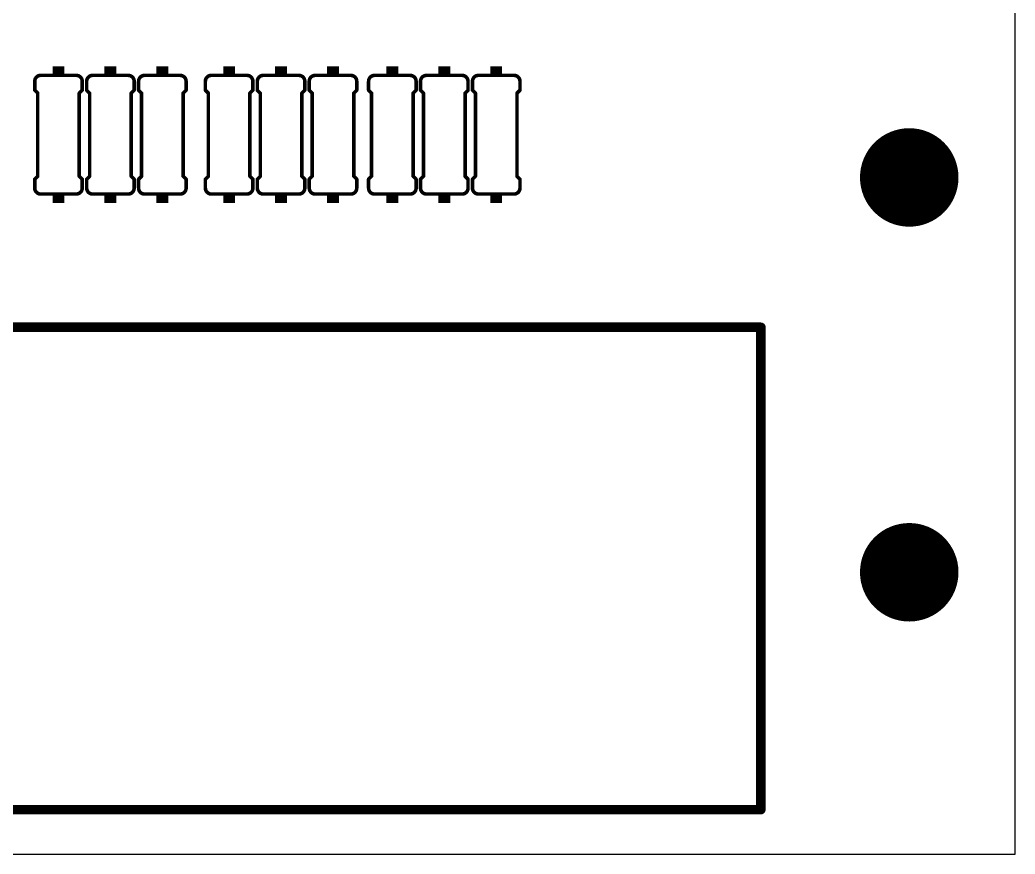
# Model space of a CAD drawing. Extents: x -7.9 to 90.2, y 6 to 77.5.
# Drawn here: x 47.56 to 90.15, y 6.03 to 41.74 of the extents above; entities that cross this region are included whole.
import ezdxf

# ---------------------------------------------------------------- set-up
doc = ezdxf.new("R2010")
doc.units = 0
for name, color, linetype in [('18', 94, 'CONTINUOUS'), ('20', 178, 'CONTINUOUS'), ('21', 251, 'CONTINUOUS')]:
    doc.layers.add(name, color=color, linetype=linetype)

# ---------------------------------------------------------------- blocks, each defined once
blk = doc.blocks.new('RECT')
blk.add_solid([(-0.5, -0.5), (0.5, -0.5), (-0.5, 0.5), (0.5, 0.5)])
blk = doc.blocks.new('ROUNDV')
at = {"const_width": 0.5}
blk.add_lwpolyline([(0, -0.25, 1), (0, 0.25, 1), (0, -0.25)], format="xyb", dxfattribs=at)

msp = doc.modelspace()

# ---------------------------------------------------------------- linework, layer by layer
at = {"layer": '20'}
for p, q in [((90.15, 6.0325), (90.15, 77.4575)), ((-7.9375, 6.0325), (90.15, 6.0325))]:
    msp.add_line(p, q, dxfattribs=at)
at = {"layer": '21'}
for points, const_width in [([(48.4505, 39.37, 0.4142), (48.1965, 39.116)], 0.1524), ([(48.2346, 39.116, 1), (48.1584, 39.116)], 0.0762), ([(48.4505, 39.4081, 1), (48.4505, 39.3319)], 0.0762), ([(48.4505, 39.3319, 1), (48.4505, 39.4081)], 0.0762), ([(50.2285, 39.116, 0.4142), (49.9745, 39.37)], 0.1524), ([(49.9745, 39.4081, 1), (49.9745, 39.3319)], 0.0762), ([(49.9745, 39.3319, 1), (49.9745, 39.4081)], 0.0762), ([(50.2666, 39.116, 1), (50.1904, 39.116)], 0.0762), ([(50.673, 39.37, 0.4142), (50.419, 39.116)], 0.1524), ([(50.4571, 39.116, 1), (50.3809, 39.116)], 0.0762), ([(50.673, 39.4081, 1), (50.673, 39.3319)], 0.0762), ([(50.673, 39.3319, 1), (50.673, 39.4081)], 0.0762), ([(52.451, 39.116, 0.4142), (52.197, 39.37)], 0.1524), ([(52.197, 39.4081, 1), (52.197, 39.3319)], 0.0762), ([(52.197, 39.3319, 1), (52.197, 39.4081)], 0.0762), ([(52.4891, 39.116, 1), (52.4129, 39.116)], 0.0762), ([(52.8955, 39.37, 0.4142), (52.6415, 39.116)], 0.1524), ([(52.6796, 39.116, 1), (52.6034, 39.116)], 0.0762), ([(52.8955, 39.4081, 1), (52.8955, 39.3319)], 0.0762), ([(52.8955, 39.3319, 1), (52.8955, 39.4081)], 0.0762), ([(54.6735, 39.116, 0.4142), (54.4195, 39.37)], 0.1524), ([(54.4195, 39.4081, 1), (54.4195, 39.3319)], 0.0762), ([(54.4195, 39.3319, 1), (54.4195, 39.4081)], 0.0762), ([(54.7116, 39.116, 1), (54.6354, 39.116)], 0.0762), ([(55.753, 39.37, 0.4142), (55.499, 39.116)], 0.1524), ([(55.5371, 39.116, 1), (55.4609, 39.116)], 0.0762), ([(55.753, 39.4081, 1), (55.753, 39.3319)], 0.0762), ([(55.753, 39.3319, 1), (55.753, 39.4081)], 0.0762), ([(57.531, 39.116, 0.4142), (57.277, 39.37)], 0.1524), ([(57.277, 39.4081, 1), (57.277, 39.3319)], 0.0762), ([(57.277, 39.3319, 1), (57.277, 39.4081)], 0.0762), ([(57.5691, 39.116, 1), (57.4929, 39.116)], 0.0762), ([(57.9755, 39.37, 0.4142), (57.7215, 39.116)], 0.1524), ([(57.7596, 39.116, 1), (57.6834, 39.116)], 0.0762), ([(57.9755, 39.4081, 1), (57.9755, 39.3319)], 0.0762), ([(57.9755, 39.3319, 1), (57.9755, 39.4081)], 0.0762), ([(59.7535, 39.116, 0.4142), (59.4995, 39.37)], 0.1524), ([(59.4995, 39.4081, 1), (59.4995, 39.3319)], 0.0762), ([(59.4995, 39.3319, 1), (59.4995, 39.4081)], 0.0762), ([(59.7916, 39.116, 1), (59.7154, 39.116)], 0.0762), ([(60.198, 39.37, 0.4142), (59.944, 39.116)], 0.1524), ([(59.9821, 39.116, 1), (59.9059, 39.116)], 0.0762), ([(60.198, 39.4081, 1), (60.198, 39.3319)], 0.0762), ([(60.198, 39.3319, 1), (60.198, 39.4081)], 0.0762), ([(61.976, 39.116, 0.4142), (61.722, 39.37)], 0.1524), ([(61.722, 39.4081, 1), (61.722, 39.3319)], 0.0762), ([(61.722, 39.3319, 1), (61.722, 39.4081)], 0.0762), ([(62.0141, 39.116, 1), (61.9379, 39.116)], 0.0762), ([(62.738, 39.37, 0.4142), (62.484, 39.116)], 0.1524), ([(62.5221, 39.116, 1), (62.4459, 39.116)], 0.0762), ([(62.738, 39.4081, 1), (62.738, 39.3319)], 0.0762), ([(62.738, 39.3319, 1), (62.738, 39.4081)], 0.0762), ([(64.516, 39.116, 0.4142), (64.262, 39.37)], 0.1524), ([(64.262, 39.4081, 1), (64.262, 39.3319)], 0.0762), ([(64.262, 39.3319, 1), (64.262, 39.4081)], 0.0762), ([(64.5541, 39.116, 1), (64.4779, 39.116)], 0.0762), ([(64.9605, 39.37, 0.4142), (64.7065, 39.116)], 0.1524), ([(64.7446, 39.116, 1), (64.6684, 39.116)], 0.0762), ([(64.9605, 39.4081, 1), (64.9605, 39.3319)], 0.0762), ([(64.9605, 39.3319, 1), (64.9605, 39.4081)], 0.0762), ([(66.7385, 39.116, 0.4142), (66.4845, 39.37)], 0.1524), ([(66.4845, 39.4081, 1), (66.4845, 39.3319)], 0.0762), ([(66.4845, 39.3319, 1), (66.4845, 39.4081)], 0.0762), ([(66.7766, 39.116, 1), (66.7004, 39.116)], 0.0762), ([(67.183, 39.37, 0.4142), (66.929, 39.116)], 0.1524), ([(66.9671, 39.116, 1), (66.8909, 39.116)], 0.0762), ([(67.183, 39.4081, 1), (67.183, 39.3319)], 0.0762), ([(67.183, 39.3319, 1), (67.183, 39.4081)], 0.0762), ([(68.961, 39.116, 0.4142), (68.707, 39.37)], 0.1524), ([(68.707, 39.4081, 1), (68.707, 39.3319)], 0.0762), ([(68.707, 39.3319, 1), (68.707, 39.4081)], 0.0762), ([(68.9991, 39.116, 1), (68.9229, 39.116)], 0.0762), ([(48.1584, 39.116, 1), (48.2346, 39.116)], 0.0762), ([(48.1584, 38.735, 1), (48.2346, 38.735)], 0.0762), ([(48.2234, 38.7619, 1), (48.1696, 38.7081)], 0.0762), ([(50.1904, 39.116, 1), (50.2666, 39.116)], 0.0762), ([(50.1904, 38.735, 1), (50.2666, 38.735)], 0.0762), ([(50.2554, 38.7081, 1), (50.2016, 38.7619)], 0.0762), ([(50.3809, 39.116, 1), (50.4571, 39.116)], 0.0762), ([(50.3809, 38.735, 1), (50.4571, 38.735)], 0.0762), ([(50.4459, 38.7619, 1), (50.3921, 38.7081)], 0.0762), ([(52.4129, 39.116, 1), (52.4891, 39.116)], 0.0762), ([(52.4129, 38.735, 1), (52.4891, 38.735)], 0.0762), ([(52.4779, 38.7081, 1), (52.4241, 38.7619)], 0.0762), ([(52.6034, 39.116, 1), (52.6796, 39.116)], 0.0762), ([(52.6034, 38.735, 1), (52.6796, 38.735)], 0.0762), ([(52.6684, 38.7619, 1), (52.6146, 38.7081)], 0.0762), ([(54.6354, 39.116, 1), (54.7116, 39.116)], 0.0762), ([(54.6354, 38.735, 1), (54.7116, 38.735)], 0.0762), ([(54.7004, 38.7081, 1), (54.6466, 38.7619)], 0.0762), ([(55.4609, 39.116, 1), (55.5371, 39.116)], 0.0762), ([(55.4609, 38.735, 1), (55.5371, 38.735)], 0.0762), ([(55.5259, 38.7619, 1), (55.4721, 38.7081)], 0.0762), ([(57.4929, 39.116, 1), (57.5691, 39.116)], 0.0762), ([(57.4929, 38.735, 1), (57.5691, 38.735)], 0.0762), ([(57.5579, 38.7081, 1), (57.5041, 38.7619)], 0.0762), ([(57.6834, 39.116, 1), (57.7596, 39.116)], 0.0762), ([(57.6834, 38.735, 1), (57.7596, 38.735)], 0.0762), ([(57.7484, 38.7619, 1), (57.6946, 38.7081)], 0.0762), ([(59.7154, 39.116, 1), (59.7916, 39.116)], 0.0762), ([(59.7154, 38.735, 1), (59.7916, 38.735)], 0.0762), ([(59.7804, 38.7081, 1), (59.7266, 38.7619)], 0.0762), ([(59.9059, 39.116, 1), (59.9821, 39.116)], 0.0762), ([(59.9059, 38.735, 1), (59.9821, 38.735)], 0.0762), ([(59.9709, 38.7619, 1), (59.9171, 38.7081)], 0.0762), ([(61.9379, 39.116, 1), (62.0141, 39.116)], 0.0762), ([(61.9379, 38.735, 1), (62.0141, 38.735)], 0.0762), ([(62.0029, 38.7081, 1), (61.9491, 38.7619)], 0.0762), ([(62.4459, 39.116, 1), (62.5221, 39.116)], 0.0762), ([(62.4459, 38.735, 1), (62.5221, 38.735)], 0.0762), ([(62.5109, 38.7619, 1), (62.4571, 38.7081)], 0.0762), ([(64.4779, 39.116, 1), (64.5541, 39.116)], 0.0762), ([(64.4779, 38.735, 1), (64.5541, 38.735)], 0.0762), ([(64.5429, 38.7081, 1), (64.4891, 38.7619)], 0.0762), ([(64.6684, 39.116, 1), (64.7446, 39.116)], 0.0762), ([(64.6684, 38.735, 1), (64.7446, 38.735)], 0.0762), ([(64.7334, 38.7619, 1), (64.6796, 38.7081)], 0.0762), ([(66.7004, 39.116, 1), (66.7766, 39.116)], 0.0762), ([(66.7004, 38.735, 1), (66.7766, 38.735)], 0.0762), ([(66.7654, 38.7081, 1), (66.7116, 38.7619)], 0.0762), ([(66.8909, 39.116, 1), (66.9671, 39.116)], 0.0762), ([(66.8909, 38.735, 1), (66.9671, 38.735)], 0.0762), ([(66.9559, 38.7619, 1), (66.9021, 38.7081)], 0.0762), ([(68.9229, 39.116, 1), (68.9991, 39.116)], 0.0762), ([(68.9229, 38.735, 1), (68.9991, 38.735)], 0.0762), ([(68.9879, 38.7081, 1), (68.9341, 38.7619)], 0.0762), ([(48.3616, 38.608, 1), (48.2854, 38.608)], 0.0762), ([(48.2966, 38.5811, 1), (48.3504, 38.6349)], 0.0762), ([(50.1396, 38.608, 1), (50.0634, 38.608)], 0.0762), ([(50.0746, 38.6349, 1), (50.1284, 38.5811)], 0.0762), ([(50.5841, 38.608, 1), (50.5079, 38.608)], 0.0762), ([(50.5191, 38.5811, 1), (50.5729, 38.6349)], 0.0762), ([(52.3621, 38.608, 1), (52.2859, 38.608)], 0.0762), ([(52.2971, 38.6349, 1), (52.3509, 38.5811)], 0.0762), ([(52.8066, 38.608, 1), (52.7304, 38.608)], 0.0762), ([(52.7416, 38.5811, 1), (52.7954, 38.6349)], 0.0762), ([(54.5846, 38.608, 1), (54.5084, 38.608)], 0.0762), ([(54.5196, 38.6349, 1), (54.5734, 38.5811)], 0.0762), ([(55.6641, 38.608, 1), (55.5879, 38.608)], 0.0762), ([(55.5991, 38.5811, 1), (55.6529, 38.6349)], 0.0762), ([(57.4421, 38.608, 1), (57.3659, 38.608)], 0.0762), ([(57.3771, 38.6349, 1), (57.4309, 38.5811)], 0.0762), ([(57.8866, 38.608, 1), (57.8104, 38.608)], 0.0762), ([(57.8216, 38.5811, 1), (57.8754, 38.6349)], 0.0762), ([(59.6646, 38.608, 1), (59.5884, 38.608)], 0.0762), ([(59.5996, 38.6349, 1), (59.6534, 38.5811)], 0.0762), ([(60.1091, 38.608, 1), (60.0329, 38.608)], 0.0762), ([(60.0441, 38.5811, 1), (60.0979, 38.6349)], 0.0762), ([(61.8871, 38.608, 1), (61.8109, 38.608)], 0.0762), ([(61.8221, 38.6349, 1), (61.8759, 38.5811)], 0.0762), ([(62.6491, 38.608, 1), (62.5729, 38.608)], 0.0762), ([(62.5841, 38.5811, 1), (62.6379, 38.6349)], 0.0762), ([(64.4271, 38.608, 1), (64.3509, 38.608)], 0.0762), ([(64.3621, 38.6349, 1), (64.4159, 38.5811)], 0.0762), ([(64.8716, 38.608, 1), (64.7954, 38.608)], 0.0762), ([(64.8066, 38.5811, 1), (64.8604, 38.6349)], 0.0762), ([(66.6496, 38.608, 1), (66.5734, 38.608)], 0.0762), ([(66.5846, 38.6349, 1), (66.6384, 38.5811)], 0.0762), ([(67.0941, 38.608, 1), (67.0179, 38.608)], 0.0762), ([(67.0291, 38.5811, 1), (67.0829, 38.6349)], 0.0762), ([(68.8721, 38.608, 1), (68.7959, 38.608)], 0.0762), ([(68.8071, 38.6349, 1), (68.8609, 38.5811)], 0.0762), ([(48.2346, 34.925, 1), (48.1584, 34.925)], 0.0762), ([(48.1696, 34.9519, 1), (48.2234, 34.8981)], 0.0762), ([(48.2854, 35.052, 1), (48.3616, 35.052)], 0.0762), ([(48.3504, 35.0251, 1), (48.2966, 35.0789)], 0.0762), ([(50.0634, 35.052, 1), (50.1396, 35.052)], 0.0762), ([(50.1284, 35.0789, 1), (50.0746, 35.0251)], 0.0762), ([(50.2666, 34.925, 1), (50.1904, 34.925)], 0.0762), ([(50.2016, 34.8981, 1), (50.2554, 34.9519)], 0.0762), ([(50.4571, 34.925, 1), (50.3809, 34.925)], 0.0762), ([(50.3921, 34.9519, 1), (50.4459, 34.8981)], 0.0762), ([(50.5079, 35.052, 1), (50.5841, 35.052)], 0.0762), ([(50.5729, 35.0251, 1), (50.5191, 35.0789)], 0.0762), ([(52.2859, 35.052, 1), (52.3621, 35.052)], 0.0762), ([(52.3509, 35.0789, 1), (52.2971, 35.0251)], 0.0762), ([(52.4891, 34.925, 1), (52.4129, 34.925)], 0.0762), ([(52.4241, 34.8981, 1), (52.4779, 34.9519)], 0.0762), ([(52.6796, 34.925, 1), (52.6034, 34.925)], 0.0762), ([(52.6146, 34.9519, 1), (52.6684, 34.8981)], 0.0762), ([(52.7304, 35.052, 1), (52.8066, 35.052)], 0.0762), ([(52.7954, 35.0251, 1), (52.7416, 35.0789)], 0.0762), ([(54.5084, 35.052, 1), (54.5846, 35.052)], 0.0762), ([(54.5734, 35.0789, 1), (54.5196, 35.0251)], 0.0762), ([(54.7116, 34.925, 1), (54.6354, 34.925)], 0.0762), ([(54.6466, 34.8981, 1), (54.7004, 34.9519)], 0.0762), ([(55.5371, 34.925, 1), (55.4609, 34.925)], 0.0762), ([(55.4721, 34.9519, 1), (55.5259, 34.8981)], 0.0762), ([(55.5879, 35.052, 1), (55.6641, 35.052)], 0.0762), ([(55.6529, 35.0251, 1), (55.5991, 35.0789)], 0.0762), ([(57.3659, 35.052, 1), (57.4421, 35.052)], 0.0762), ([(57.4309, 35.0789, 1), (57.3771, 35.0251)], 0.0762), ([(57.5691, 34.925, 1), (57.4929, 34.925)], 0.0762), ([(57.5041, 34.8981, 1), (57.5579, 34.9519)], 0.0762), ([(57.7596, 34.925, 1), (57.6834, 34.925)], 0.0762), ([(57.6946, 34.9519, 1), (57.7484, 34.8981)], 0.0762), ([(57.8104, 35.052, 1), (57.8866, 35.052)], 0.0762), ([(57.8754, 35.0251, 1), (57.8216, 35.0789)], 0.0762), ([(59.5884, 35.052, 1), (59.6646, 35.052)], 0.0762), ([(59.6534, 35.0789, 1), (59.5996, 35.0251)], 0.0762), ([(59.7916, 34.925, 1), (59.7154, 34.925)], 0.0762), ([(59.7266, 34.8981, 1), (59.7804, 34.9519)], 0.0762), ([(59.9821, 34.925, 1), (59.9059, 34.925)], 0.0762), ([(59.9171, 34.9519, 1), (59.9709, 34.8981)], 0.0762), ([(60.0329, 35.052, 1), (60.1091, 35.052)], 0.0762), ([(60.0979, 35.0251, 1), (60.0441, 35.0789)], 0.0762), ([(61.8109, 35.052, 1), (61.8871, 35.052)], 0.0762), ([(61.8759, 35.0789, 1), (61.8221, 35.0251)], 0.0762), ([(62.0141, 34.925, 1), (61.9379, 34.925)], 0.0762), ([(61.9491, 34.8981, 1), (62.0029, 34.9519)], 0.0762), ([(62.5221, 34.925, 1), (62.4459, 34.925)], 0.0762), ([(62.4571, 34.9519, 1), (62.5109, 34.8981)], 0.0762), ([(62.5729, 35.052, 1), (62.6491, 35.052)], 0.0762), ([(62.6379, 35.0251, 1), (62.5841, 35.0789)], 0.0762), ([(64.3509, 35.052, 1), (64.4271, 35.052)], 0.0762), ([(64.4159, 35.0789, 1), (64.3621, 35.0251)], 0.0762), ([(64.5541, 34.925, 1), (64.4779, 34.925)], 0.0762), ([(64.4891, 34.8981, 1), (64.5429, 34.9519)], 0.0762), ([(64.7446, 34.925, 1), (64.6684, 34.925)], 0.0762), ([(64.6796, 34.9519, 1), (64.7334, 34.8981)], 0.0762), ([(64.7954, 35.052, 1), (64.8716, 35.052)], 0.0762), ([(64.8604, 35.0251, 1), (64.8066, 35.0789)], 0.0762), ([(66.5734, 35.052, 1), (66.6496, 35.052)], 0.0762), ([(66.6384, 35.0789, 1), (66.5846, 35.0251)], 0.0762), ([(66.7766, 34.925, 1), (66.7004, 34.925)], 0.0762), ([(66.7116, 34.8981, 1), (66.7654, 34.9519)], 0.0762), ([(66.9671, 34.925, 1), (66.8909, 34.925)], 0.0762), ([(66.9021, 34.9519, 1), (66.9559, 34.8981)], 0.0762), ([(67.0179, 35.052, 1), (67.0941, 35.052)], 0.0762), ([(67.0829, 35.0251, 1), (67.0291, 35.0789)], 0.0762), ([(68.7959, 35.052, 1), (68.8721, 35.052)], 0.0762), ([(68.8609, 35.0789, 1), (68.8071, 35.0251)], 0.0762), ([(68.9991, 34.925, 1), (68.9229, 34.925)], 0.0762), ([(68.9341, 34.8981, 1), (68.9879, 34.9519)], 0.0762), ([(48.1965, 34.544, 0.4142), (48.4505, 34.29)], 0.1524), ([(48.2346, 34.544, 1), (48.1584, 34.544)], 0.0762), ([(48.1584, 34.544, 1), (48.2346, 34.544)], 0.0762), ([(49.9745, 34.29, 0.4142), (50.2285, 34.544)], 0.1524), ([(50.2666, 34.544, 1), (50.1904, 34.544)], 0.0762), ([(50.1904, 34.544, 1), (50.2666, 34.544)], 0.0762), ([(50.419, 34.544, 0.4142), (50.673, 34.29)], 0.1524), ([(50.4571, 34.544, 1), (50.3809, 34.544)], 0.0762), ([(50.3809, 34.544, 1), (50.4571, 34.544)], 0.0762), ([(52.197, 34.29, 0.4142), (52.451, 34.544)], 0.1524), ([(52.4891, 34.544, 1), (52.4129, 34.544)], 0.0762), ([(52.4129, 34.544, 1), (52.4891, 34.544)], 0.0762), ([(52.6415, 34.544, 0.4142), (52.8955, 34.29)], 0.1524), ([(52.6796, 34.544, 1), (52.6034, 34.544)], 0.0762), ([(52.6034, 34.544, 1), (52.6796, 34.544)], 0.0762), ([(54.4195, 34.29, 0.4142), (54.6735, 34.544)], 0.1524), ([(54.7116, 34.544, 1), (54.6354, 34.544)], 0.0762), ([(54.6354, 34.544, 1), (54.7116, 34.544)], 0.0762), ([(55.499, 34.544, 0.4142), (55.753, 34.29)], 0.1524), ([(55.5371, 34.544, 1), (55.4609, 34.544)], 0.0762), ([(55.4609, 34.544, 1), (55.5371, 34.544)], 0.0762), ([(57.277, 34.29, 0.4142), (57.531, 34.544)], 0.1524), ([(57.5691, 34.544, 1), (57.4929, 34.544)], 0.0762), ([(57.4929, 34.544, 1), (57.5691, 34.544)], 0.0762), ([(57.7215, 34.544, 0.4142), (57.9755, 34.29)], 0.1524), ([(57.7596, 34.544, 1), (57.6834, 34.544)], 0.0762), ([(57.6834, 34.544, 1), (57.7596, 34.544)], 0.0762), ([(59.4995, 34.29, 0.4142), (59.7535, 34.544)], 0.1524), ([(59.7916, 34.544, 1), (59.7154, 34.544)], 0.0762), ([(59.7154, 34.544, 1), (59.7916, 34.544)], 0.0762), ([(59.944, 34.544, 0.4142), (60.198, 34.29)], 0.1524), ([(59.9821, 34.544, 1), (59.9059, 34.544)], 0.0762), ([(59.9059, 34.544, 1), (59.9821, 34.544)], 0.0762), ([(61.722, 34.29, 0.4142), (61.976, 34.544)], 0.1524), ([(62.0141, 34.544, 1), (61.9379, 34.544)], 0.0762), ([(61.9379, 34.544, 1), (62.0141, 34.544)], 0.0762), ([(62.484, 34.544, 0.4142), (62.738, 34.29)], 0.1524), ([(62.5221, 34.544, 1), (62.4459, 34.544)], 0.0762), ([(62.4459, 34.544, 1), (62.5221, 34.544)], 0.0762), ([(64.262, 34.29, 0.4142), (64.516, 34.544)], 0.1524), ([(64.5541, 34.544, 1), (64.4779, 34.544)], 0.0762), ([(64.4779, 34.544, 1), (64.5541, 34.544)], 0.0762), ([(64.7065, 34.544, 0.4142), (64.9605, 34.29)], 0.1524), ([(64.7446, 34.544, 1), (64.6684, 34.544)], 0.0762), ([(64.6684, 34.544, 1), (64.7446, 34.544)], 0.0762), ([(66.4845, 34.29, 0.4142), (66.7385, 34.544)], 0.1524), ([(66.7766, 34.544, 1), (66.7004, 34.544)], 0.0762), ([(66.7004, 34.544, 1), (66.7766, 34.544)], 0.0762), ([(66.929, 34.544, 0.4142), (67.183, 34.29)], 0.1524), ([(66.9671, 34.544, 1), (66.8909, 34.544)], 0.0762), ([(66.8909, 34.544, 1), (66.9671, 34.544)], 0.0762), ([(68.707, 34.29, 0.4142), (68.961, 34.544)], 0.1524), ([(68.9991, 34.544, 1), (68.9229, 34.544)], 0.0762), ([(68.9229, 34.544, 1), (68.9991, 34.544)], 0.0762), ([(48.4505, 34.3281, 1), (48.4505, 34.2519)], 0.0762), ([(48.4505, 34.2519, 1), (48.4505, 34.3281)], 0.0762), ([(49.9745, 34.3281, 1), (49.9745, 34.2519)], 0.0762), ([(49.9745, 34.2519, 1), (49.9745, 34.3281)], 0.0762), ([(50.673, 34.3281, 1), (50.673, 34.2519)], 0.0762), ([(50.673, 34.2519, 1), (50.673, 34.3281)], 0.0762), ([(52.197, 34.3281, 1), (52.197, 34.2519)], 0.0762), ([(52.197, 34.2519, 1), (52.197, 34.3281)], 0.0762), ([(52.8955, 34.3281, 1), (52.8955, 34.2519)], 0.0762), ([(52.8955, 34.2519, 1), (52.8955, 34.3281)], 0.0762), ([(54.4195, 34.3281, 1), (54.4195, 34.2519)], 0.0762), ([(54.4195, 34.2519, 1), (54.4195, 34.3281)], 0.0762), ([(55.753, 34.3281, 1), (55.753, 34.2519)], 0.0762), ([(55.753, 34.2519, 1), (55.753, 34.3281)], 0.0762), ([(57.277, 34.3281, 1), (57.277, 34.2519)], 0.0762), ([(57.277, 34.2519, 1), (57.277, 34.3281)], 0.0762), ([(57.9755, 34.3281, 1), (57.9755, 34.2519)], 0.0762), ([(57.9755, 34.2519, 1), (57.9755, 34.3281)], 0.0762), ([(59.4995, 34.3281, 1), (59.4995, 34.2519)], 0.0762), ([(59.4995, 34.2519, 1), (59.4995, 34.3281)], 0.0762), ([(60.198, 34.3281, 1), (60.198, 34.2519)], 0.0762), ([(60.198, 34.2519, 1), (60.198, 34.3281)], 0.0762), ([(61.722, 34.3281, 1), (61.722, 34.2519)], 0.0762), ([(61.722, 34.2519, 1), (61.722, 34.3281)], 0.0762), ([(62.738, 34.3281, 1), (62.738, 34.2519)], 0.0762), ([(62.738, 34.2519, 1), (62.738, 34.3281)], 0.0762), ([(64.262, 34.3281, 1), (64.262, 34.2519)], 0.0762), ([(64.262, 34.2519, 1), (64.262, 34.3281)], 0.0762), ([(64.9605, 34.3281, 1), (64.9605, 34.2519)], 0.0762), ([(64.9605, 34.2519, 1), (64.9605, 34.3281)], 0.0762), ([(66.4845, 34.3281, 1), (66.4845, 34.2519)], 0.0762), ([(66.4845, 34.2519, 1), (66.4845, 34.3281)], 0.0762), ([(67.183, 34.3281, 1), (67.183, 34.2519)], 0.0762), ([(67.183, 34.2519, 1), (67.183, 34.3281)], 0.0762), ([(68.707, 34.3281, 1), (68.707, 34.2519)], 0.0762), ([(68.707, 34.2519, 1), (68.707, 34.3281)], 0.0762), ([(79.3741, 28.5875, 1), (79.1709, 28.5875)], 0.2032), ([(79.2725, 28.4859, 1), (79.2725, 28.6891)], 0.2032), ([(79.2725, 7.8359, 1), (79.2725, 8.0391)], 0.2032), ([(79.1709, 7.9375, 1), (79.3741, 7.9375)], 0.2032)]:
    msp.add_lwpolyline(points, format="xyb", dxfattribs=dict(at, const_width=const_width))
for points, const_width in [([(48.1965, 39.116), (48.1965, 38.735)], 0.1524), ([(48.4505, 39.37), (49.9745, 39.37)], 0.1524), ([(50.2285, 39.116), (50.2285, 38.735)], 0.1524), ([(50.419, 39.116), (50.419, 38.735)], 0.1524), ([(50.673, 39.37), (52.197, 39.37)], 0.1524), ([(52.451, 39.116), (52.451, 38.735)], 0.1524), ([(52.6415, 39.116), (52.6415, 38.735)], 0.1524), ([(52.8955, 39.37), (54.4195, 39.37)], 0.1524), ([(54.6735, 39.116), (54.6735, 38.735)], 0.1524), ([(55.499, 39.116), (55.499, 38.735)], 0.1524), ([(55.753, 39.37), (57.277, 39.37)], 0.1524), ([(57.531, 39.116), (57.531, 38.735)], 0.1524), ([(57.7215, 39.116), (57.7215, 38.735)], 0.1524), ([(57.9755, 39.37), (59.4995, 39.37)], 0.1524), ([(59.7535, 39.116), (59.7535, 38.735)], 0.1524), ([(59.944, 39.116), (59.944, 38.735)], 0.1524), ([(60.198, 39.37), (61.722, 39.37)], 0.1524), ([(61.976, 39.116), (61.976, 38.735)], 0.1524), ([(62.484, 39.116), (62.484, 38.735)], 0.1524), ([(62.738, 39.37), (64.262, 39.37)], 0.1524), ([(64.516, 39.116), (64.516, 38.735)], 0.1524), ([(64.7065, 39.116), (64.7065, 38.735)], 0.1524), ([(64.9605, 39.37), (66.4845, 39.37)], 0.1524), ([(66.7385, 39.116), (66.7385, 38.735)], 0.1524), ([(66.929, 39.116), (66.929, 38.735)], 0.1524), ([(67.183, 39.37), (68.707, 39.37)], 0.1524), ([(68.961, 39.116), (68.961, 38.735)], 0.1524), ([(48.3235, 38.608), (48.1965, 38.735)], 0.1524), ([(50.1015, 38.608), (50.2285, 38.735)], 0.1524), ([(50.546, 38.608), (50.419, 38.735)], 0.1524), ([(52.324, 38.608), (52.451, 38.735)], 0.1524), ([(52.7685, 38.608), (52.6415, 38.735)], 0.1524), ([(54.5465, 38.608), (54.6735, 38.735)], 0.1524), ([(55.626, 38.608), (55.499, 38.735)], 0.1524), ([(57.404, 38.608), (57.531, 38.735)], 0.1524), ([(57.8485, 38.608), (57.7215, 38.735)], 0.1524), ([(59.6265, 38.608), (59.7535, 38.735)], 0.1524), ([(60.071, 38.608), (59.944, 38.735)], 0.1524), ([(61.849, 38.608), (61.976, 38.735)], 0.1524), ([(62.611, 38.608), (62.484, 38.735)], 0.1524), ([(64.389, 38.608), (64.516, 38.735)], 0.1524), ([(64.8335, 38.608), (64.7065, 38.735)], 0.1524), ([(66.6115, 38.608), (66.7385, 38.735)], 0.1524), ([(67.056, 38.608), (66.929, 38.735)], 0.1524), ([(68.834, 38.608), (68.961, 38.735)], 0.1524), ([(48.3235, 35.052), (48.3235, 38.608)], 0.1524), ([(50.1015, 35.052), (50.1015, 38.608)], 0.1524), ([(50.546, 35.052), (50.546, 38.608)], 0.1524), ([(52.324, 35.052), (52.324, 38.608)], 0.1524), ([(52.7685, 35.052), (52.7685, 38.608)], 0.1524), ([(54.5465, 35.052), (54.5465, 38.608)], 0.1524), ([(55.626, 35.052), (55.626, 38.608)], 0.1524), ([(57.404, 35.052), (57.404, 38.608)], 0.1524), ([(57.8485, 35.052), (57.8485, 38.608)], 0.1524), ([(59.6265, 35.052), (59.6265, 38.608)], 0.1524), ([(60.071, 35.052), (60.071, 38.608)], 0.1524), ([(61.849, 35.052), (61.849, 38.608)], 0.1524), ([(62.611, 35.052), (62.611, 38.608)], 0.1524), ([(64.389, 35.052), (64.389, 38.608)], 0.1524), ([(64.8335, 35.052), (64.8335, 38.608)], 0.1524), ([(66.6115, 35.052), (66.6115, 38.608)], 0.1524), ([(67.056, 35.052), (67.056, 38.608)], 0.1524), ([(68.834, 35.052), (68.834, 38.608)], 0.1524), ([(48.3235, 35.052), (48.1965, 34.925)], 0.1524), ([(48.1965, 34.544), (48.1965, 34.925)], 0.1524), ([(50.1015, 35.052), (50.2285, 34.925)], 0.1524), ([(50.2285, 34.544), (50.2285, 34.925)], 0.1524), ([(50.546, 35.052), (50.419, 34.925)], 0.1524), ([(50.419, 34.544), (50.419, 34.925)], 0.1524), ([(52.324, 35.052), (52.451, 34.925)], 0.1524), ([(52.451, 34.544), (52.451, 34.925)], 0.1524), ([(52.7685, 35.052), (52.6415, 34.925)], 0.1524), ([(52.6415, 34.544), (52.6415, 34.925)], 0.1524), ([(54.5465, 35.052), (54.6735, 34.925)], 0.1524), ([(54.6735, 34.544), (54.6735, 34.925)], 0.1524), ([(55.626, 35.052), (55.499, 34.925)], 0.1524), ([(55.499, 34.544), (55.499, 34.925)], 0.1524), ([(57.404, 35.052), (57.531, 34.925)], 0.1524), ([(57.531, 34.544), (57.531, 34.925)], 0.1524), ([(57.8485, 35.052), (57.7215, 34.925)], 0.1524), ([(57.7215, 34.544), (57.7215, 34.925)], 0.1524), ([(59.6265, 35.052), (59.7535, 34.925)], 0.1524), ([(59.7535, 34.544), (59.7535, 34.925)], 0.1524), ([(60.071, 35.052), (59.944, 34.925)], 0.1524), ([(59.944, 34.544), (59.944, 34.925)], 0.1524), ([(61.849, 35.052), (61.976, 34.925)], 0.1524), ([(61.976, 34.544), (61.976, 34.925)], 0.1524), ([(62.611, 35.052), (62.484, 34.925)], 0.1524), ([(62.484, 34.544), (62.484, 34.925)], 0.1524), ([(64.389, 35.052), (64.516, 34.925)], 0.1524), ([(64.516, 34.544), (64.516, 34.925)], 0.1524), ([(64.8335, 35.052), (64.7065, 34.925)], 0.1524), ([(64.7065, 34.544), (64.7065, 34.925)], 0.1524), ([(66.6115, 35.052), (66.7385, 34.925)], 0.1524), ([(66.7385, 34.544), (66.7385, 34.925)], 0.1524), ([(67.056, 35.052), (66.929, 34.925)], 0.1524), ([(66.929, 34.544), (66.929, 34.925)], 0.1524), ([(68.834, 35.052), (68.961, 34.925)], 0.1524), ([(68.961, 34.544), (68.961, 34.925)], 0.1524), ([(48.4505, 34.29), (49.9745, 34.29)], 0.1524), ([(50.673, 34.29), (52.197, 34.29)], 0.1524), ([(52.8955, 34.29), (54.4195, 34.29)], 0.1524), ([(55.753, 34.29), (57.277, 34.29)], 0.1524), ([(57.9755, 34.29), (59.4995, 34.29)], 0.1524), ([(60.198, 34.29), (61.722, 34.29)], 0.1524), ([(62.738, 34.29), (64.262, 34.29)], 0.1524), ([(64.9605, 34.29), (66.4845, 34.29)], 0.1524), ([(67.183, 34.29), (68.707, 34.29)], 0.1524), ([(79.2725, 28.5875), (2.2225, 28.5875)], 0.4064), ([(79.2725, 7.9375), (79.2725, 28.5875)], 0.4064), ([(2.2225, 7.9375), (79.2725, 7.9375)], 0.4064)]:
    msp.add_lwpolyline(points, dxfattribs=dict(at, const_width=const_width))

# ---------------------------------------------------------------- block references
at = {"layer": '18', "xscale": 4.216, "yscale": 4.216}
for p in [(85.62, 35), (85.62, 18.0975)]:
    msp.add_blockref('ROUNDV', p, dxfattribs=at)
at = {"layer": '21', "xscale": 0.381, "yscale": 0.508, "rotation": 270}
for p in [(49.2125, 39.5605), (51.435, 39.5605), (53.6575, 39.5605), (56.515, 39.5605), (58.7375, 39.5605), (60.96, 39.5605), (63.5, 39.5605), (65.7225, 39.5605), (67.945, 39.5605), (49.2125, 34.0995), (51.435, 34.0995), (53.6575, 34.0995), (56.515, 34.0995), (58.7375, 34.0995), (60.96, 34.0995), (63.5, 34.0995), (65.7225, 34.0995), (67.945, 34.0995)]:
    msp.add_blockref('RECT', p, dxfattribs=at)

doc.saveas('drawing.dxf')
